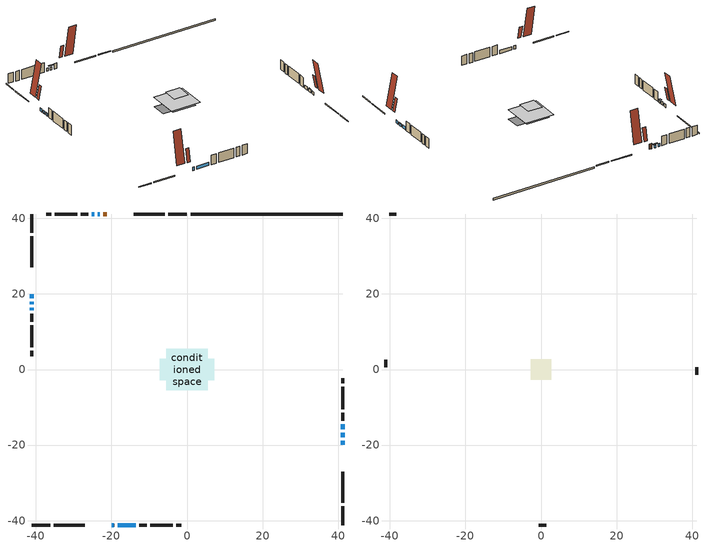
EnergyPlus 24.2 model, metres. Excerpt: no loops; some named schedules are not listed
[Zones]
conditioned space
 floor outside (Floor1 construction): -0.3,-0.3 -0.3,0.3 0.3,0.3 0.3,-0.3 z0.61
 floor adiabatic (Floor3 construction): -4.5,-4.5 -4.5,4.5 4.5,4.5 4.5,-4.5 z0.61
 floor adiabatic (AdiabaticFloorConstruction): -5.54,-5.54 -5.54,5.54 5.54,5.54 5.54,-5.54 z1.83
 floor foundation (Slab1 construction): -7.27,-2.78 -7.27,2.78 7.27,2.78 7.27,-2.78 z0
 wall outside (RimJoist1 construction): 0,41.16 -4.94,41.16 / -41.16,-41.16 -36.23,-41.16 / -41.16,41.16 -41.16,36.23 / 41.16,-41.16 41.16,-36.23 z0.61:0.91
 wall outside (RimJoist2 construction): -5.87,41.16 -14.05,41.16 / -35.3,-41.16 -27.11,-41.16 / -41.16,35.3 -41.16,27.11 / 41.16,-35.3 41.16,-27.11 z0.61:0.91
 wall outside (AdiabaticWallConstruction 1): -21.19,41.16 -22.13,41.16 z0.61:2.64
 wall outside (AdiabaticWallConstruction): -19.98,-41.16 -19.32,-41.16 / 41.16,-19.98 41.16,-18.91 / -41.16,19.98 -41.16,18.91 / -24.6,41.16 -25.19,41.16 / -18.4,-41.16 -13.59,-41.16 / 41.16,-15.83 41.16,-14.44 / -41.16,17.98 -41.16,17.23 z0.61:1.83; -23.06,41.16 -23.67,41.16 / 41.16,-17.98 41.16,-16.76 / -41.16,16.3 -41.16,15.69 z0.61:1.68
 wall outside (Wall1 construction): -26.12,41.16 -28.18,41.16 / -12.66,-41.16 -10.61,-41.16 / -41.16,14.76 -41.16,12.7 / 41.16,-13.51 41.16,-11.45 z0.61:4.27
 wall outside (Wall2 construction): -29.11,41.16 -35.03,41.16 / -9.68,-41.16 -3.75,-41.16 / -41.16,11.77 -41.16,5.85 / 41.16,-10.52 41.16,-4.6 z0.61:4.27
 wall outside (Wall3 construction): -35.96,41.16 -37.32,41.16 / -2.82,-41.16 -1.46,-41.16 / -41.16,4.92 -41.16,3.56 / 41.16,-3.67 41.16,-2.3 z0.61:4.27
 wall foundation (FoundationWall1 construction): 41.16,41.16 0.93,41.16 z0:0.61
 window (WindowConstruction 8): -19.98,-41.16 -19.32,-41.16 z0.61:1.83
 window (WindowConstruction 5): -23.06,41.16 -23.67,41.16 z0.61:1.68
 window (WindowConstruction 6): 41.16,-19.98 41.16,-18.91 z0.61:1.83
 window (WindowConstruction 7): -41.16,19.98 -41.16,18.91 z0.61:1.83
 window (WindowConstruction 9): -24.6,41.16 -25.19,41.16 z0.61:1.83
 window (WindowConstruction): -18.4,-41.16 -13.59,-41.16 z0.61:1.83
 window (WindowConstruction 1): 41.16,-17.98 41.16,-16.76 z0.61:1.68
 window (WindowConstruction 2): 41.16,-15.83 41.16,-14.44 z0.61:1.83
 window (WindowConstruction 3): -41.16,17.98 -41.16,17.23 z0.61:1.83
 window (WindowConstruction 4): -41.16,16.3 -41.16,15.69 z0.61:1.68
 door (Door): -21.19,41.16 -22.13,41.16 z0.61:2.64
 ceiling adiabatic (AdiabaticFloorConstruction): 5.54,-5.54 5.54,5.54 -5.54,5.54 -5.54,-5.54 z1.83
 roof outside (Roof2 construction): -20.26,41.16,4.27 -20.26,40.18,9.18 -19.01,40.18,9.18 -19.01,41.16,4.27; -20.91,-41.16,4.27 -20.91,-40.18,9.18 -22.16,-40.18,9.18 -22.16,-41.16,4.27; -41.16,20.91,4.27 -40.18,20.91,9.18 -40.18,22.16,9.18 -41.16,22.16,4.27; 41.16,-20.91,4.27 40.18,-20.91,9.18 40.18,-22.16,9.18 41.16,-22.16,4.27
attic - vented
 floor to conditioned space (Floor2 construction Reversed): -2.74,-2.74 -2.74,2.74 2.74,2.74 2.74,-2.74 z4.27
 wall outside (Wall4 construction): -38.25,41.16 -40.23,41.16 / -0.53,-41.16 1.45,-41.16 / -41.16,2.63 -41.16,0.65 / 41.16,-1.38 41.16,0.61 z0.61:4.27
 roof outside (Roof1 construction): -18.08,41.16,4.27 -18.08,38.73,16.42 -14.98,38.73,16.42 -14.98,41.16,4.27; -23.09,-41.16,4.27 -23.09,-38.73,16.42 -26.18,-38.73,16.42 -26.18,-41.16,4.27; -41.16,23.09,4.27 -38.73,23.09,16.42 -38.73,26.18,16.42 -41.16,26.18,4.27; 41.16,-23.09,4.27 38.73,-23.09,16.42 38.73,-26.18,16.42 41.16,-26.18,4.27
shading: -24.28,41.16 -22.45,41.16 -22.45,41.46 -24.28,41.46 z2.29; 41.16,-16.7 41.16,-18.04 41.46,-18.04 41.46,-16.7 z1.74; -41.16,15.63 -41.16,16.36 -41.77,16.36 -41.77,15.63 z1.74
[Building]
Building 1: Terrain=Suburbs
[Site:Location]
Windsor AP_ON: Latitude {deg}=42.28; Longitude {deg}=-82.96; Time Zone {hr}=-5; Elevation {m}=190; Keep Site Location Information=Yes
[Site:GroundTemperature:Shallow]
6.34957, 4.46684, 4.31606, 5.20952, 8.79623, 12.3662, 15.4612, 17.4219, 17.5884, 15.9938, 12.9777, 9.51722
[Site:WaterMainsTemperature]
Calculation Method=Schedule; Temperature Schedule=mains temperature schedule
[Material] Roughness=Rough; Thermal Absorptance=0.9
Name | Thickness {m} | Conductivity {W/m-K} | Density {kg/m3} | Specific Heat {J/kg-K} | Solar Absorptance | Visible Absorptance
asphalt or fiberglass shingles | 0.00635 | 0.162714 | 1121.4 | 1465.45 | 0.4 | 0.4
ceiling loosefill ins | 0.338667 | 0.0480833 | 16.02 | 1046.75 | 0.7 | 0.7
ceiling stud and cavity | 0.1397 | 0.190256 | 65.682 | 1177.47 | 0.7 | 0.7
concrete 4.0 in. | 0.1016 | 1.803125 | 2242.8 | 837.4 | 0.7 | 0.7
concrete 8.0 in. | 0.2032 | 1.803125 | 2242.8 | 837.4 | 0.7 | 0.7
door material | 0.04445 | 0.053851 | 512.64 | 1214.23 | 0.7 | 0.7
exterior vertical ins | 0.00202101 | 0.029427 | 32.04 | 1214.23 | 0.7 | 0.7
floor covering | 0.0127 | 0.0433444 | 54.468 | 1339.84 | 0.6 | 0.6
floor covering 1 | 0.0127 | 9.015625 | 54.468 | 1339.84 | 0.6 | 0.6
floor rigid ins | 0.051816 | 0.029427 | 32.04 | 1214.23 | 0.7 | 0.7
floor rigid ins 1; wall rigid ins | 0.512978 | 0.029427 | 32.04 | 1214.23 | 0.7 | 0.7
floor stud and cavity | 0.1397 | 0.426095 | 92.3553 | 1139.71 | 0.7 | 0.7
floor stud and cavity 1 | 0.0889 | 0.340671 | 50.32683 | 1063.81 | 0.7 | 0.7
floor stud and cavity 2 | 0.1397 | 1.75129 | 37.0049 | 1207.88 | 0.7 | 0.7
furniture material conditioned space 1 | 0.1524 | 0.115458 | 640.8 | 1214.23 | 0.6 | 0.6
gypsum board | 0.0127 | 0.160291 | 801 | 837.4 | 0.6 | 0.6
gypsum board 1 | 0.0127 | 0.160291 | 801 | 837.4 | 0.7 | 0.7
osb sheathing 0.5 in. | 0.0127 | 0.115458 | 512.64 | 1214.23 | 0.7 | 0.7
osb sheathing 0.75 in. | 0.01905 | 0.115458 | 512.64 | 1214.23 | 0.7 | 0.7
osb sheathing 2.0 in. | 0.0508 | 0.115458 | 512.64 | 1214.23 | 0.7 | 0.7
rim joist stud and cavity | 0.0508 | 0.0292721 | 125.044 | 1163.47 | 0.6 | 0.6
rim joist stud and cavity 1 | 0.0508 | 0.118991 | 50.32683 | 1063.81 | 0.6 | 0.6
roof stud and cavity | 0.2032 | 0.116333 | 78.34581 | 1123.46 | 0.7 | 0.7
wall stud and cavity | 0.1397 | 0.158996 | 139.0536 | 1170.24 | 0.7 | 0.7
wall stud and cavity 1 | 0.1397 | 0.0934493 | 139.0536 | 1170.24 | 0.7 | 0.7
wall stud and cavity 2 | 0.1397 | 0.102109 | 139.0536 | 1170.24 | 0.7 | 0.7
wall stud and cavity 3 | 0.0889 | 6.9971 | 50.32683 | 1063.81 | 0.6 | 0.6
wall stud and cavity 4 | 0.0889 | 0.380278 | 52.3479 | 1209.89 | 0.7 | 0.7
wall stud and cavity 5 | 0.0889 | 0.391764 | 83.0341 | 1211.67 | 0.7 | 0.7
wood siding | 0.0254 | 0.102417 | 544.68 | 1172.36 | 0.4 | 0.4
wood siding 1 | 0.00254 | 0.102417 | 544.68 | 1172.36 | 0.4 | 0.4
wood siding 2; wood siding 3; wood siding 4 | 0.0254 | 0.102417 | 544.68 | 1172.36 | 0.7 | 0.7
[WindowMaterial:SimpleGlazingSystem]
Name | U-Factor {W/m2-K} | Solar Heat Gain Coefficient
WindowMaterial | 2.83219 | 0.58
WindowMaterial 1 | 2.95426 | 0.45
WindowMaterial 2 | 2.87647 | 0.54
WindowMaterial 3 | 2.9236 | 0.49
WindowMaterial 4 | 2.85376 | 0.59
WindowMaterial 5 | 2.85831 | 0.58
[Construction]
AdiabaticFloorConstruction: floor stud and cavity 2, floor rigid ins 1, osb sheathing 0.75 in., floor covering
AdiabaticWallConstruction: wood siding 3, wall rigid ins, wall stud and cavity 4, gypsum board
AdiabaticWallConstruction 1: wood siding 4, wall rigid ins, wall stud and cavity 4, gypsum board
Door: door material
Floor1 construction: floor stud and cavity, floor rigid ins, osb sheathing 0.75 in., floor covering
Floor2 construction Reversed: gypsum board, ceiling stud and cavity, ceiling loosefill ins
Floor3 construction: floor stud and cavity 1, floor covering 1
FoundationWall1 construction: concrete 8.0 in., gypsum board 1
furniture construction conditioned space 1: furniture material conditioned space 1
PartitionWallConstruction: gypsum board, wall stud and cavity 5, gypsum board
RimJoist1 construction: wood siding 2, osb sheathing 2.0 in., rim joist stud and cavity
RimJoist2 construction: wood siding 2, rim joist stud and cavity 1
Roof1 construction: asphalt or fiberglass shingles
Roof2 construction: asphalt or fiberglass shingles, osb sheathing 0.75 in., roof stud and cavity, gypsum board
Slab1 construction: concrete 4.0 in.
Wall1 construction: wood siding, osb sheathing 0.5 in., wall stud and cavity, gypsum board
Wall2 construction: wood siding, osb sheathing 0.5 in., wall stud and cavity 1, gypsum board
Wall3 construction: wood siding, osb sheathing 0.5 in., wall stud and cavity 2, gypsum board
Wall4 construction: wood siding 1, wall stud and cavity 3
WindowConstruction: WindowMaterial
WindowConstruction 1; WindowConstruction 4; WindowConstruction 5; WindowConstruction 6; WindowConstruction 7: WindowMaterial 1
WindowConstruction 2: WindowMaterial 2
WindowConstruction 3: WindowMaterial 3
WindowConstruction 8: WindowMaterial 4
WindowConstruction 9: WindowMaterial 5
[Zone] Multiplier=1; Part of Total Floor Area=Yes
Name | Volume {m3}
attic - vented | 26.9887
conditioned space | 343.1
[Space]
Name | Zone | Volume {m3}
attic - vented 1 | attic - vented | 26.9887
conditioned space 1 | conditioned space | 343.1
[ZoneInfiltration:EffectiveLeakageArea]
infil attic - vented 1: Zone or Space=attic - vented 1; Schedule=Always On Discrete; Effective Air Leakage Area {cm2}=1337.78; Stack Coefficient=0.0010991; Wind Coefficient=2.23996e-05
[ZoneMixing]
whole house fan mix: Zone or Space=attic - vented; Schedule=Always On Continuous; Design Flow Rate Calculation Method=Flow/Zone; Design Flow Rate {m3/s}=0; Source Zone or Space=conditioned space
[SurfaceProperty:ExposedFoundationPerimeter]
Slab1: Exposed Perimeter Calculation Method=TotalExposedPerimeter; Total Exposed Perimeter {m}=40.235
[InternalMass] Zone or ZoneList=conditioned space; Space or SpaceList=conditioned space 1
Name | Construction | Surface Area {m2}
furniture mass conditioned space 1 | furniture construction conditioned space 1 | 114.036
partition wall mass | PartitionWallConstruction | 204.08
[Lights]
interior lighting: Zone or ZoneList or Space or SpaceList=conditioned space 1; Schedule=interior lighting schedule; Design Level Calculation Method=LightingLevel; Lighting Level {W}=343.2; Return Air Fraction=0; Fraction Radiant=0.6; Fraction Visible=0.2; Fraction Replaceable=1
[People]
occupants: Zone or ZoneList or Space or SpaceList=conditioned space 1; Number of People Schedule=occupants schedule; Number of People Calculation Method=People; Number of People=3; Fraction Radiant=0.314171; Sensible Heat Fraction=0.56303; Activity Level Schedule=occupants activity schedule; Carbon Dioxide Generation Rate {m3/s-W}=0; Enable ASHRAE 55 Comfort Warnings=No; Mean Radiant Temperature Calculation Type=EnclosureAveraged
[ElectricEquipment] Zone or ZoneList or Space or SpaceList=conditioned space 1; Design Level Calculation Method=EquipmentLevel
Name | Schedule | Design Level {W} | Fraction Latent | Fraction Radiant | Fraction Lost
clothes dryer | clothes dryer schedule | 140.772 | 0.015 | 0.081 | 0.85
clothes washer | clothes washer schedule | 32.1985 | 0.03 | 0.162 | 0.7
cooking range | cooking range schedule | 215.147 | 0.08 | 0.432 | 0.2
dishwasher | dishwasher schedule | 66.8632 | 0.3 | 0.18 | 0.4
fridge | fridge schedule | 72.9452 | 0 | 0.6 | 0
mech vent bath fan 0 | mech vent bath fan 0 schedule | 50.2 | 0 | 0 | 1
mech vent bath fan 1 | mech vent bath fan 1 schedule | 50.2 | 0 | 0 | 1
mech vent house fan | mech vent house fan schedule | 0 | 0 | 0 | 1
mech vent house fan cfis | mech vent house fan cfis schedule | 0 | 0 | 0 | 0
misc plug loads | misc plug loads schedule | 494.7 | 0.045 | 0.513 | 0.1
whole house fan | Always On Discrete | 0 | 0 | 0 | 1
[OtherEquipment] Zone or ZoneList or Space or SpaceList=conditioned space 1; Design Level Calculation Method=EquipmentLevel
Name | Fuel Type | Schedule | Design Level {W} | Fraction Latent | Fraction Radiant | Fraction Lost
clothes dryer 1 | Electricity | clothes dryer schedule | 0 | 0.015 | 0.081 | 0.85
cooking range 1 | Electricity | cooking range schedule | 0 | 0.08 | 0.432 | 0.2
general water use latent | None | general water use schedule | 62.594 | 1 | 0 | 0
general water use sensible | None | general water use schedule | -61.6891 | 0 | 0.6 | 0
mech vent house fan latent load | None | Always On Discrete | 0 | 1 | 0 | 0
mech vent house fan sensible load | None | Always On Discrete | 0 | 0 | 0 | 0
water heater energy adjustment1 | NaturalGas | Always On Discrete | 0.01 | 0 | 0 | 1
[ZoneInfiltration:DesignFlowRate] Zone or ZoneList or Space or SpaceList=conditioned space 1; Schedule=Always On Discrete; Design Flow Rate Calculation Method=Flow/Zone; Design Flow Rate {m3/s}=0
infil flow; natural vent flow; whole house fan flow
[Foundation:Kiva]
Foundation Kiva 1: Initial Indoor Air Temperature {C}=18; Wall Height Above Grade {m}=0.609996; Wall Depth Below Slab {m}=0.2032; Custom Block Material Name 1=exterior vertical ins; Custom Block Depth 1 {m}=0.609996; Custom Block X Position 1 {m}=0.2159; Custom Block Z Position 1 {m}=0
[Foundation:Kiva:Settings]
Soil Conductivity {W/m-K}=0.849921; Soil Density {kg/m3}=1842.3; Soil Specific Heat {J/kg-K}=418.7; Ground Solar Absorptivity=0.9; Ground Thermal Absorptivity=0.9; Ground Surface Roughness {m}=0.03; Far-Field Width {m}=40; Deep-Ground Boundary Condition=ZeroFlux; Deep-Ground Depth {m}=40; Minimum Cell Dimension {m}=0.2; Maximum Cell Growth Coefficient=3; Simulation Timestep=Timestep
[Exterior:Lights]
exterior lighting: Schedule=exterior lighting schedule; Design Level {W}=75.6
[Schedule:Constant]
Name | Hourly Value
Always On Continuous; mech vent house fan schedule; mech vent house fan cfis schedule; Always On Discrete | 1
occupants activity schedule | 117.228
fridge schedule | 0
[Schedule:Week:Daily]
interior lighting schedule Week Rule - Jan1-Jan27: interior lighting schedule day, interior lighting schedule day, interior lighting schedule day, interior lighting schedule day, interior lighting schedule day, interior lighting schedule day, interior lighting schedule day, interior lighting schedule default day, interior lighting schedule default day, interior lighting schedule default day, interior lighting schedule default day, interior lighting schedule default day
interior lighting schedule Week Rule - Jan28-Feb3: interior lighting schedule day, interior lighting schedule day, interior lighting schedule day, interior lighting schedule day, interior lighting schedule day 1, interior lighting schedule day 1, interior lighting schedule day 1, interior lighting schedule default day, interior lighting schedule default day, interior lighting schedule default day, interior lighting schedule default day, interior lighting schedule default day
interior lighting schedule Week Rule - Feb4-Feb24: interior lighting schedule day 1, interior lighting schedule day 1, interior lighting schedule day 1, interior lighting schedule day 1, interior lighting schedule day 1, interior lighting schedule day 1, interior lighting schedule day 1, interior lighting schedule default day, interior lighting schedule default day, interior lighting schedule default day, interior lighting schedule default day, interior lighting schedule default day
interior lighting schedule Week Rule - Feb25-Mar3: interior lighting schedule day 1, interior lighting schedule day 1, interior lighting schedule day 1, interior lighting schedule day 1, interior lighting schedule day 2, interior lighting schedule day 2, interior lighting schedule day 2, interior lighting schedule default day, interior lighting schedule default day, interior lighting schedule default day, interior lighting schedule default day, interior lighting schedule default day
interior lighting schedule Week Rule - Mar4-Mar31: interior lighting schedule day 2, interior lighting schedule day 2, interior lighting schedule day 2, interior lighting schedule day 2, interior lighting schedule day 2, interior lighting schedule day 2, interior lighting schedule day 2, interior lighting schedule default day, interior lighting schedule default day, interior lighting schedule default day, interior lighting schedule default day, interior lighting schedule default day
interior lighting schedule Week Rule - Apr1-Apr28: interior lighting schedule day 3, interior lighting schedule day 3, interior lighting schedule day 3, interior lighting schedule day 3, interior lighting schedule day 3, interior lighting schedule day 3, interior lighting schedule day 3, interior lighting schedule default day, interior lighting schedule default day, interior lighting schedule default day, interior lighting schedule default day, interior lighting schedule default day
interior lighting schedule Week Rule - Apr29-May5: interior lighting schedule day 3, interior lighting schedule day 3, interior lighting schedule day 4, interior lighting schedule day 4, interior lighting schedule day 4, interior lighting schedule day 4, interior lighting schedule day 4, interior lighting schedule default day, interior lighting schedule default day, interior lighting schedule default day, interior lighting schedule default day, interior lighting schedule default day
interior lighting schedule Week Rule - May6-May26: interior lighting schedule day 4, interior lighting schedule day 4, interior lighting schedule day 4, interior lighting schedule day 4, interior lighting schedule day 4, interior lighting schedule day 4, interior lighting schedule day 4, interior lighting schedule default day, interior lighting schedule default day, interior lighting schedule default day, interior lighting schedule default day, interior lighting schedule default day
interior lighting schedule Week Rule - May27-Jun2: interior lighting schedule day 4, interior lighting schedule day 4, interior lighting schedule day 4, interior lighting schedule day 4, interior lighting schedule day 4, interior lighting schedule day 5, interior lighting schedule day 5, interior lighting schedule default day, interior lighting schedule default day, interior lighting schedule default day, interior lighting schedule default day, interior lighting schedule default day
interior lighting schedule Week Rule - Jun3-Jun30: interior lighting schedule day 5, interior lighting schedule day 5, interior lighting schedule day 5, interior lighting schedule day 5, interior lighting schedule day 5, interior lighting schedule day 5, interior lighting schedule day 5, interior lighting schedule default day, interior lighting schedule default day, interior lighting schedule default day, interior lighting schedule default day, interior lighting schedule default day
interior lighting schedule Week Rule - Jul1-Jul28: interior lighting schedule day 6, interior lighting schedule day 6, interior lighting schedule day 6, interior lighting schedule day 6, interior lighting schedule day 6, interior lighting schedule day 6, interior lighting schedule day 6, interior lighting schedule default day, interior lighting schedule default day, interior lighting schedule default day, interior lighting schedule default day, interior lighting schedule default day
interior lighting schedule Week Rule - Jul29-Aug4: interior lighting schedule day 6, interior lighting schedule day 6, interior lighting schedule day 6, interior lighting schedule day 7, interior lighting schedule day 7, interior lighting schedule day 7, interior lighting schedule day 7, interior lighting schedule default day, interior lighting schedule default day, interior lighting schedule default day, interior lighting schedule default day, interior lighting schedule default day
interior lighting schedule Week Rule - Aug5-Aug25: interior lighting schedule day 7, interior lighting schedule day 7, interior lighting schedule day 7, interior lighting schedule day 7, interior lighting schedule day 7, interior lighting schedule day 7, interior lighting schedule day 7, interior lighting schedule default day, interior lighting schedule default day, interior lighting schedule default day, interior lighting schedule default day, interior lighting schedule default day
interior lighting schedule Week Rule - Aug26-Sep1: interior lighting schedule day 7, interior lighting schedule day 7, interior lighting schedule day 7, interior lighting schedule day 7, interior lighting schedule day 7, interior lighting schedule day 7, interior lighting schedule day 8, interior lighting schedule default day, interior lighting schedule default day, interior lighting schedule default day, interior lighting schedule default day, interior lighting schedule default day
interior lighting schedule Week Rule - Sep2-Sep29: interior lighting schedule day 8, interior lighting schedule day 8, interior lighting schedule day 8, interior lighting schedule day 8, interior lighting schedule day 8, interior lighting schedule day 8, interior lighting schedule day 8, interior lighting schedule default day, interior lighting schedule default day, interior lighting schedule default day, interior lighting schedule default day, interior lighting schedule default day
interior lighting schedule Week Rule - Sep30-Oct6: interior lighting schedule day 8, interior lighting schedule day 9, interior lighting schedule day 9, interior lighting schedule day 9, interior lighting schedule day 9, interior lighting schedule day 9, interior lighting schedule day 9, interior lighting schedule default day, interior lighting schedule default day, interior lighting schedule default day, interior lighting schedule default day, interior lighting schedule default day
interior lighting schedule Week Rule - Oct7-Oct27: interior lighting schedule day 9, interior lighting schedule day 9, interior lighting schedule day 9, interior lighting schedule day 9, interior lighting schedule day 9, interior lighting schedule day 9, interior lighting schedule day 9, interior lighting schedule default day, interior lighting schedule default day, interior lighting schedule default day, interior lighting schedule default day, interior lighting schedule default day
interior lighting schedule Week Rule - Oct28-Nov3: interior lighting schedule day 9, interior lighting schedule day 9, interior lighting schedule day 9, interior lighting schedule day 9, interior lighting schedule day 10, interior lighting schedule day 10, interior lighting schedule day 10, interior lighting schedule default day, interior lighting schedule default day, interior lighting schedule default day, interior lighting schedule default day, interior lighting schedule default day
interior lighting schedule Week Rule - Nov4-Nov24: interior lighting schedule day 10, interior lighting schedule day 10, interior lighting schedule day 10, interior lighting schedule day 10, interior lighting schedule day 10, interior lighting schedule day 10, interior lighting schedule day 10, interior lighting schedule default day, interior lighting schedule default day, interior lighting schedule default day, interior lighting schedule default day, interior lighting schedule default day
interior lighting schedule Week Rule - Nov25-Dec1: interior lighting schedule day 10, interior lighting schedule day 10, interior lighting schedule day 10, interior lighting schedule day 10, interior lighting schedule day 10, interior lighting schedule day 10, interior lighting schedule day 11, interior lighting schedule default day, interior lighting schedule default day, interior lighting schedule default day, interior lighting schedule default day, interior lighting schedule default day
interior lighting schedule Week Rule - Dec2-Dec31: interior lighting schedule day 11, interior lighting schedule day 11, interior lighting schedule day 11, interior lighting schedule day 11, interior lighting schedule day 11, interior lighting schedule day 11, interior lighting schedule day 11, interior lighting schedule default day, interior lighting schedule default day, interior lighting schedule default day, interior lighting schedule default day, interior lighting schedule default day
occupants schedule Week Rule - Jan1-Dec31: occupants schedule day, occupants schedule day, occupants schedule day, occupants schedule day, occupants schedule day, occupants schedule day, occupants schedule day, occupants schedule default day, occupants schedule default day, occupants schedule default day, occupants schedule default day, occupants schedule default day
clothes dryer schedule Week Rule - Jan1-Dec31: clothes dryer schedule day, clothes dryer schedule day, clothes dryer schedule day, clothes dryer schedule day, clothes dryer schedule day, clothes dryer schedule day, clothes dryer schedule day, clothes dryer schedule default day, clothes dryer schedule default day, clothes dryer schedule default day, clothes dryer schedule default day, clothes dryer schedule default day
clothes washer schedule Week Rule - Jan1-Dec31: clothes washer schedule day, clothes washer schedule day, clothes washer schedule day, clothes washer schedule day, clothes washer schedule day, clothes washer schedule day, clothes washer schedule day, clothes washer schedule default day, clothes washer schedule default day, clothes washer schedule default day, clothes washer schedule default day, clothes washer schedule default day
cooking range schedule Week Rule - Jan1-Dec31: cooking range schedule day, cooking range schedule day, cooking range schedule day, cooking range schedule day, cooking range schedule day, cooking range schedule day, cooking range schedule day, cooking range schedule default day, cooking range schedule default day, cooking range schedule default day, cooking range schedule default day, cooking range schedule default day
dishwasher schedule Week Rule - Jan1-Dec31: dishwasher schedule day, dishwasher schedule day, dishwasher schedule day, dishwasher schedule day, dishwasher schedule day, dishwasher schedule day, dishwasher schedule day, dishwasher schedule default day, dishwasher schedule default day, dishwasher schedule default day, dishwasher schedule default day, dishwasher schedule default day
mech vent bath fan 0 schedule Week Rule - Jan1-Dec31: mech vent bath fan 0 schedule day, mech vent bath fan 0 schedule day, mech vent bath fan 0 schedule day, mech vent bath fan 0 schedule day, mech vent bath fan 0 schedule day, mech vent bath fan 0 schedule day, mech vent bath fan 0 schedule day, mech vent bath fan 0 schedule default day, mech vent bath fan 0 schedule default day, mech vent bath fan 0 schedule default day, mech vent bath fan 0 schedule default day, mech vent bath fan 0 schedule default day
mech vent bath fan 1 schedule Week Rule - Jan1-Dec31: mech vent bath fan 1 schedule day, mech vent bath fan 1 schedule day, mech vent bath fan 1 schedule day, mech vent bath fan 1 schedule day, mech vent bath fan 1 schedule day, mech vent bath fan 1 schedule day, mech vent bath fan 1 schedule day, mech vent bath fan 1 schedule default day, mech vent bath fan 1 schedule default day, mech vent bath fan 1 schedule default day, mech vent bath fan 1 schedule default day, mech vent bath fan 1 schedule default day
misc plug loads schedule Week Rule - Jan1-Dec31: misc plug loads schedule day, misc plug loads schedule day, misc plug loads schedule day, misc plug loads schedule day, misc plug loads schedule day, misc plug loads schedule day, misc plug loads schedule day, misc plug loads schedule default day, misc plug loads schedule default day, misc plug loads schedule default day, misc plug loads schedule default day, misc plug loads schedule default day
general water use schedule Week Rule - Jan1-Dec31: general water use schedule day, general water use schedule day, general water use schedule day, general water use schedule day, general water use schedule day, general water use schedule day, general water use schedule day, general water use schedule default day, general water use schedule default day, general water use schedule default day, general water use schedule default day, general water use schedule default day
exterior lighting schedule Week Rule - Jan1-Jan27: exterior lighting schedule day, exterior lighting schedule day, exterior lighting schedule day, exterior lighting schedule day, exterior lighting schedule day, exterior lighting schedule day, exterior lighting schedule day, exterior lighting schedule default day, exterior lighting schedule default day, exterior lighting schedule default day, exterior lighting schedule default day, exterior lighting schedule default day
exterior lighting schedule Week Rule - Jan28-Feb3: exterior lighting schedule day, exterior lighting schedule day, exterior lighting schedule day, exterior lighting schedule day, exterior lighting schedule day 1, exterior lighting schedule day 1, exterior lighting schedule day 1, exterior lighting schedule default day, exterior lighting schedule default day, exterior lighting schedule default day, exterior lighting schedule default day, exterior lighting schedule default day
exterior lighting schedule Week Rule - Feb4-Feb24: exterior lighting schedule day 1, exterior lighting schedule day 1, exterior lighting schedule day 1, exterior lighting schedule day 1, exterior lighting schedule day 1, exterior lighting schedule day 1, exterior lighting schedule day 1, exterior lighting schedule default day, exterior lighting schedule default day, exterior lighting schedule default day, exterior lighting schedule default day, exterior lighting schedule default day
exterior lighting schedule Week Rule - Feb25-Mar3: exterior lighting schedule day 1, exterior lighting schedule day 1, exterior lighting schedule day 1, exterior lighting schedule day 1, exterior lighting schedule day 2, exterior lighting schedule day 2, exterior lighting schedule day 2, exterior lighting schedule default day, exterior lighting schedule default day, exterior lighting schedule default day, exterior lighting schedule default day, exterior lighting schedule default day
exterior lighting schedule Week Rule - Mar4-Mar31: exterior lighting schedule day 2, exterior lighting schedule day 2, exterior lighting schedule day 2, exterior lighting schedule day 2, exterior lighting schedule day 2, exterior lighting schedule day 2, exterior lighting schedule day 2, exterior lighting schedule default day, exterior lighting schedule default day, exterior lighting schedule default day, exterior lighting schedule default day, exterior lighting schedule default day
exterior lighting schedule Week Rule - Apr1-Apr28: exterior lighting schedule day 3, exterior lighting schedule day 3, exterior lighting schedule day 3, exterior lighting schedule day 3, exterior lighting schedule day 3, exterior lighting schedule day 3, exterior lighting schedule day 3, exterior lighting schedule default day, exterior lighting schedule default day, exterior lighting schedule default day, exterior lighting schedule default day, exterior lighting schedule default day
exterior lighting schedule Week Rule - Apr29-May5: exterior lighting schedule day 3, exterior lighting schedule day 3, exterior lighting schedule day 4, exterior lighting schedule day 4, exterior lighting schedule day 4, exterior lighting schedule day 4, exterior lighting schedule day 4, exterior lighting schedule default day, exterior lighting schedule default day, exterior lighting schedule default day, exterior lighting schedule default day, exterior lighting schedule default day
exterior lighting schedule Week Rule - May6-May26: exterior lighting schedule day 4, exterior lighting schedule day 4, exterior lighting schedule day 4, exterior lighting schedule day 4, exterior lighting schedule day 4, exterior lighting schedule day 4, exterior lighting schedule day 4, exterior lighting schedule default day, exterior lighting schedule default day, exterior lighting schedule default day, exterior lighting schedule default day, exterior lighting schedule default day
exterior lighting schedule Week Rule - May27-Jun2: exterior lighting schedule day 4, exterior lighting schedule day 4, exterior lighting schedule day 4, exterior lighting schedule day 4, exterior lighting schedule day 4, exterior lighting schedule day 5, exterior lighting schedule day 5, exterior lighting schedule default day, exterior lighting schedule default day, exterior lighting schedule default day, exterior lighting schedule default day, exterior lighting schedule default day
exterior lighting schedule Week Rule - Jun3-Jun30: exterior lighting schedule day 5, exterior lighting schedule day 5, exterior lighting schedule day 5, exterior lighting schedule day 5, exterior lighting schedule day 5, exterior lighting schedule day 5, exterior lighting schedule day 5, exterior lighting schedule default day, exterior lighting schedule default day, exterior lighting schedule default day, exterior lighting schedule default day, exterior lighting schedule default day
exterior lighting schedule Week Rule - Jul1-Jul28: exterior lighting schedule day 6, exterior lighting schedule day 6, exterior lighting schedule day 6, exterior lighting schedule day 6, exterior lighting schedule day 6, exterior lighting schedule day 6, exterior lighting schedule day 6, exterior lighting schedule default day, exterior lighting schedule default day, exterior lighting schedule default day, exterior lighting schedule default day, exterior lighting schedule default day
exterior lighting schedule Week Rule - Jul29-Aug4: exterior lighting schedule day 6, exterior lighting schedule day 6, exterior lighting schedule day 6, exterior lighting schedule day 7, exterior lighting schedule day 7, exterior lighting schedule day 7, exterior lighting schedule day 7, exterior lighting schedule default day, exterior lighting schedule default day, exterior lighting schedule default day, exterior lighting schedule default day, exterior lighting schedule default day
exterior lighting schedule Week Rule - Aug5-Aug25: exterior lighting schedule day 7, exterior lighting schedule day 7, exterior lighting schedule day 7, exterior lighting schedule day 7, exterior lighting schedule day 7, exterior lighting schedule day 7, exterior lighting schedule day 7, exterior lighting schedule default day, exterior lighting schedule default day, exterior lighting schedule default day, exterior lighting schedule default day, exterior lighting schedule default day
exterior lighting schedule Week Rule - Aug26-Sep1: exterior lighting schedule day 7, exterior lighting schedule day 7, exterior lighting schedule day 7, exterior lighting schedule day 7, exterior lighting schedule day 7, exterior lighting schedule day 7, exterior lighting schedule day 8, exterior lighting schedule default day, exterior lighting schedule default day, exterior lighting schedule default day, exterior lighting schedule default day, exterior lighting schedule default day
exterior lighting schedule Week Rule - Sep2-Sep29: exterior lighting schedule day 8, exterior lighting schedule day 8, exterior lighting schedule day 8, exterior lighting schedule day 8, exterior lighting schedule day 8, exterior lighting schedule day 8, exterior lighting schedule day 8, exterior lighting schedule default day, exterior lighting schedule default day, exterior lighting schedule default day, exterior lighting schedule default day, exterior lighting schedule default day
exterior lighting schedule Week Rule - Sep30-Oct6: exterior lighting schedule day 8, exterior lighting schedule day 9, exterior lighting schedule day 9, exterior lighting schedule day 9, exterior lighting schedule day 9, exterior lighting schedule day 9, exterior lighting schedule day 9, exterior lighting schedule default day, exterior lighting schedule default day, exterior lighting schedule default day, exterior lighting schedule default day, exterior lighting schedule default day
exterior lighting schedule Week Rule - Oct7-Oct27: exterior lighting schedule day 9, exterior lighting schedule day 9, exterior lighting schedule day 9, exterior lighting schedule day 9, exterior lighting schedule day 9, exterior lighting schedule day 9, exterior lighting schedule day 9, exterior lighting schedule default day, exterior lighting schedule default day, exterior lighting schedule default day, exterior lighting schedule default day, exterior lighting schedule default day
[Schedule:Year]
interior lighting schedule: interior lighting schedule Week Rule - Jan1-Jan27, 1, 1, 1, 27, interior lighting schedule Week Rule - Jan28-Feb3, 1, 28, 2, 3, interior lighting schedule Week Rule - Feb4-Feb24, 2, 4, 2, 24, interior lighting schedule Week Rule - Feb25-Mar3, 2, 25, 3, 3, interior lighting schedule Week Rule - Mar4-Mar31, 3, 4, 3, 31, interior lighting schedule Week Rule - Apr1-Apr28, 4, 1, 4, 28, interior lighting schedule Week Rule - Apr29-May5, 4, 29, 5, 5, interior lighting schedule Week Rule - May6-May26, 5, 6, 5, 26, interior lighting schedule Week Rule - May27-Jun2, 5, 27, 6, 2, interior lighting schedule Week Rule - Jun3-Jun30, 6, 3, 6, 30, interior lighting schedule Week Rule - Jul1-Jul28, 7, 1, 7, 28, interior lighting schedule Week Rule - Jul29-Aug4, 7, 29, 8, 4, interior lighting schedule Week Rule - Aug5-Aug25, 8, 5, 8, 25, interior lighting schedule Week Rule - Aug26-Sep1, 8, 26, 9, 1, interior lighting schedule Week Rule - Sep2-Sep29, 9, 2, 9, 29, interior lighting schedule Week Rule - Sep30-Oct6, 9, 30, 10, 6, interior lighting schedule Week Rule - Oct7-Oct27, 10, 7, 10, 27, interior lighting schedule Week Rule - Oct28-Nov3, 10, 28, 11, 3, interior lighting schedule Week Rule - Nov4-Nov24, 11, 4, 11, 24, interior lighting schedule Week Rule - Nov25-Dec1, 11, 25, 12, 1, interior lighting schedule Week Rule - Dec2-Dec31, 12, 2, 12, 31
occupants schedule: occupants schedule Week Rule - Jan1-Dec31, 1, 1, 12, 31
clothes dryer schedule: clothes dryer schedule Week Rule - Jan1-Dec31, 1, 1, 12, 31
clothes washer schedule: clothes washer schedule Week Rule - Jan1-Dec31, 1, 1, 12, 31
cooking range schedule: cooking range schedule Week Rule - Jan1-Dec31, 1, 1, 12, 31
dishwasher schedule: dishwasher schedule Week Rule - Jan1-Dec31, 1, 1, 12, 31
mech vent bath fan 0 schedule: mech vent bath fan 0 schedule Week Rule - Jan1-Dec31, 1, 1, 12, 31
mech vent bath fan 1 schedule: mech vent bath fan 1 schedule Week Rule - Jan1-Dec31, 1, 1, 12, 31
misc plug loads schedule: misc plug loads schedule Week Rule - Jan1-Dec31, 1, 1, 12, 31
general water use schedule: general water use schedule Week Rule - Jan1-Dec31, 1, 1, 12, 31
exterior lighting schedule: exterior lighting schedule Week Rule - Jan1-Jan27, 1, 1, 1, 27, exterior lighting schedule Week Rule - Jan28-Feb3, 1, 28, 2, 3, exterior lighting schedule Week Rule - Feb4-Feb24, 2, 4, 2, 24, exterior lighting schedule Week Rule - Feb25-Mar3, 2, 25, 3, 3, exterior lighting schedule Week Rule - Mar4-Mar31, 3, 4, 3, 31, exterior lighting schedule Week Rule - Apr1-Apr28, 4, 1, 4, 28, exterior lighting schedule Week Rule - Apr29-May5, 4, 29, 5, 5, exterior lighting schedule Week Rule - May6-May26, 5, 6, 5, 26, exterior lighting schedule Week Rule - May27-Jun2, 5, 27, 6, 2, exterior lighting schedule Week Rule - Jun3-Jun30, 6, 3, 6, 30, exterior lighting schedule Week Rule - Jul1-Jul28, 7, 1, 7, 28, exterior lighting schedule Week Rule - Jul29-Aug4, 7, 29, 8, 4, exterior lighting schedule Week Rule - Aug5-Aug25, 8, 5, 8, 25, exterior lighting schedule Week Rule - Aug26-Sep1, 8, 26, 9, 1, exterior lighting schedule Week Rule - Sep2-Sep29, 9, 2, 9, 29, exterior lighting schedule Week Rule - Sep30-Oct6, 9, 30, 10, 6, exterior lighting schedule Week Rule - Oct7-Oct27, 10, 7, 10, 27, exterior lighting schedule Week Rule - Oct28-Nov3, 10, 28, 11, 3, exterior lighting schedule Week Rule - Nov4-Nov24, 11, 4, 11, 24, exterior lighting schedule Week Rule - Nov25-Dec1, 11, 25, 12, 1, exterior lighting schedule Week Rule - Dec2-Dec31, 12, 2, 12, 31
[Schedule:Compact]
mains temperature schedule: Through: 01/01, For: AllDays, Until: 24:00, 9.71556, Through: 01/02, For: AllDays, Until: 24:00, 9.65056, Through: 01/03, For: AllDays, Until: 24:00, 9.58667, Through: 01/04, For: AllDays, Until: 24:00, 9.52389, Through: 01/05, For: AllDays, Until: 24:00, 9.46278, Through: 01/06, For: AllDays, Until: 24:00, 9.40278, Through: 01/07, For: AllDays, Until: 24:00, 9.34444, Through: 01/08, For: AllDays, Until: 24:00, 9.28778, Through: 01/09, For: AllDays, Until: 24:00, 9.23222, Through: 01/10, For: AllDays, Until: 24:00, 9.17778, Through: 01/11, For: AllDays, Until: 24:00, 9.125, Through: 01/12, For: AllDays, Until: 24:00, 9.07389, Through: 01/13, For: AllDays, Until: 24:00, 9.02444, Through: 01/14, For: AllDays, Until: 24:00, 8.97611, Through: 01/15, For: AllDays, Until: 24:00, 8.92944, Through: 01/16, For: AllDays, Until: 24:00, 8.88444, Through: 01/17, For: AllDays, Until: 24:00, 8.84056, Through: 01/18, For: AllDays, Until: 24:00, 8.79889, Through: 01/19, For: AllDays, Until: 24:00, 8.75833, Through: 01/20, For: AllDays, Until: 24:00, 8.71944, Through: 01/21, For: AllDays, Until: 24:00, 8.68222, Through: 01/22, For: AllDays, Until: 24:00, 8.64667, Through: 01/23, For: AllDays, Until: 24:00, 8.61222, Through: 01/24, For: AllDays, Until: 24:00, 8.58, Through: 01/25, For: AllDays, Until: 24:00, 8.54944, Through: 01/26, For: AllDays, Until: 24:00, 8.52, Through: 01/27, For: AllDays, Until: 24:00, 8.49278, Through: 01/28, For: AllDays, Until: 24:00, 8.46722, Through: 01/29, For: AllDays, Until: 24:00, 8.44278, Through: 01/30, For: AllDays, Until: 24:00, 8.42056, Through: 01/31, For: AllDays, Until: 24:00, 8.39944, Through: 02/01, For: AllDays, Until: 24:00, 8.38056, Through: 02/02, For: AllDays, Until: 24:00, 8.36333, Through: 02/03, For: AllDays, Until: 24:00, 8.34778, Through: 02/04, For: AllDays, Until: 24:00, 8.33389, Through: 02/05, For: AllDays, Until: 24:00, 8.32167, Through: 02/06, For: AllDays, Until: 24:00, 8.31111, Through: 02/07, For: AllDays, Until: 24:00, 8.30222, Through: 02/08, For: AllDays, Until: 24:00, 8.295, Through: 02/09, For: AllDays, Until: 24:00, 8.29, Through: 02/10, For: AllDays, Until: 24:00, 8.28611, Through: 02/11, For: AllDays, Until: 24:00, 8.28444, Through: 02/12, For: AllDays, Until: 24:00, 8.28444, Through: 02/13, For: AllDays, Until: 24:00, 8.28611, Through: 02/14, For: AllDays, Until: 24:00, 8.28889, Through: 02/15, For: AllDays, Until: 24:00, 8.29444, Through: 02/16, For: AllDays, Until: 24:00, 8.30111, Through: 02/17, For: AllDays, Until: 24:00, 8.30944, Through: 02/18, For: AllDays, Until: 24:00, 8.31944, Through: 02/19, For: AllDays, Until: 24:00, 8.33167, Through: 02/20, For: AllDays, Until: 24:00, 8.345, Through: 02/21, For: AllDays, Until: 24:00, 8.36056, Through: 02/22, For: AllDays, Until: 24:00, 8.37778, Through: 02/23, For: AllDays, Until: 24:00, 8.39611, Through: 02/24, For: AllDays, Until: 24:00, 8.41667, Through: 02/25, For: AllDays, Until: 24:00, 8.43889, Through: 02/26, For: AllDays, Until: 24:00, 8.46278, Through: 02/27, For: AllDays, Until: 24:00, 8.48833, Through: 02/28, For: AllDays, Until: 24:00, 8.51556, Through: 03/01, For: AllDays, Until: 24:00, 8.54444, Through: 03/02, For: AllDays, Until: 24:00, 8.575, Through: 03/03, For: AllDays, Until: 24:00, 8.60667, Through: 03/04, For: AllDays, Until: 24:00, 8.64056, Through: 03/05, For: AllDays, Until: 24:00, 8.67611, Through: 03/06, For: AllDays, Until: 24:00, 8.71278, Through: 03/07, For: AllDays, Until: 24:00, 8.75167, Through: 03/08, For: AllDays, Until: 24:00, 8.79167, Through: 03/09, For: AllDays, Until: 24:00, 8.83333, Through: 03/10, For: AllDays, Until: 24:00, 8.87667, Through: 03/11, For: AllDays, Until: 24:00, 8.92167, Through: 03/12, For: AllDays, Until: 24:00, 8.96833, Through: 03/13, For: AllDays, Until: 24:00, 9.01611, Through: 03/14, For: AllDays, Until: 24:00, 9.06556, Through: 03/15, For: AllDays, Until: 24:00, 9.11667, Through: 03/16, For: AllDays, Until: 24:00, 9.16889, Through: 03/17, For: AllDays, Until: 24:00, 9.22278, Through: 03/18, For: AllDays, Until: 24:00, 9.27833, Through: 03/19, For: AllDays, Until: 24:00, 9.335, Through: 03/20, For: AllDays, Until: 24:00, 9.39333, Through: 03/21, For: AllDays, Until: 24:00, 9.45278, Through: 03/22, For: AllDays, Until: 24:00, 9.51389, Through: 03/23, For: AllDays, Until: 24:00, 9.57611, Through: 03/24, For: AllDays, Until: 24:00, 9.64, Through: 03/25, For: AllDays, Until: 24:00, 9.705, Through: 03/26, For: AllDays, Until: 24:00, 9.77111, Through: 03/27, For: AllDays, Until: 24:00, 9.83889, Through: 03/28, For: AllDays, Until: 24:00, 9.90778, Through: 03/29, For: AllDays, Until: 24:00, 9.97778, Through: 03/30, For: AllDays, Until: 24:00, 10.0489, Through: 03/31, For: AllDays, Until: 24:00, 10.1217, Through: 04/01, For: AllDays, Until: 24:00, 10.1956, Through: 04/02, For: AllDays, Until: 24:00, 10.2706, Through: 04/03, For: AllDays, Until: 24:00, 10.3461, Through: 04/04, For: AllDays, Until: 24:00, 10.4233, Through: 04/05, For: AllDays, Until: 24:00, 10.5017, Through: 04/06, For: AllDays, Until: 24:00, 10.5811, Through: 04/07, For: AllDays, Until: 24:00, 10.6617, Through: 04/08, For: AllDays, Until: 24:00, 10.7428, Through: 04/09, For: AllDays, Until: 24:00, 10.825, Through: 04/10, For: AllDays, Until: 24:00, 10.9089, Through: 04/11, For: AllDays, Until: 24:00, 10.9928, Through: 04/12, For: AllDays, Until: 24:00, 11.0783, Through: 04/13, For: AllDays, Until: 24:00, 11.1644, Through: 04/14, For: AllDays, Until: 24:00, 11.2517, Through: 04/15, For: AllDays, Until: 24:00, 11.3394, Through: 04/16, For: AllDays, Until: 24:00, 11.4278, Through: 04/17, For: AllDays, Until: 24:00, 11.5178, Through: 04/18, For: AllDays, Until: 24:00, 11.6078, Through: 04/19, For: AllDays, Until: 24:00, 11.6989, Through: 04/20, For: AllDays, Until: 24:00, 11.7906, Through: 04/21, For: AllDays, Until: 24:00, 11.8828, Through: 04/22, For: AllDays, Until: 24:00, 11.9761, Through: 04/23, For: AllDays, Until: 24:00, 12.07, Through: 04/24, For: AllDays, Until: 24:00, 12.1639, Through: 04/25, For: AllDays, Until: 24:00, 12.2589, Through: 04/26, For: AllDays, Until: 24:00, 12.3544, Through: 04/27, For: AllDays, Until: 24:00, 12.4506, Through: 04/28, For: AllDays, Until: 24:00, 12.5472, Through: 04/29, For: AllDays, Until: 24:00, 12.6439, Through: 04/30, For: AllDays, Until: 24:00, 12.7411, Through: 05/01, For: AllDays, Until: 24:00, 12.8389, Through: 05/02, For: AllDays, Until: 24:00, 12.9372, Through: 05/03, For: AllDays, Until: 24:00, 13.0356, Through: 05/04, For: AllDays, Until: 24:00, 13.1344, Through: 05/05, For: AllDays, Until: 24:00, 13.2339, Through: 05/06, For: AllDays, Until: 24:00, 13.3333, Through: 05/07, For: AllDays, Until: 24:00, 13.4328, Through: 05/08, For: AllDays, Until: 24:00, 13.5328, Through: 05/09, For: AllDays, Until: 24:00, 13.6328, Through: 05/10, For: AllDays, Until: 24:00, 13.7328, Through: 05/11, For: AllDays, Until: 24:00, 13.8328, Through: 05/12, For: AllDays, Until: 24:00, 13.9333, Through: 05/13, For: AllDays, Until: 24:00, 14.0339, Through: 05/14, For: AllDays, Until: 24:00, 14.1344, Through: 05/15, For: AllDays, Until: 24:00, 14.2344, Through: 05/16, For: AllDays, Until: 24:00, 14.335, Through: 05/17, For: AllDays, Until: 24:00, 14.4356, Through: 05/18, For: AllDays, Until: 24:00, 14.5356, Through: 05/19, For: AllDays, Until: 24:00, 14.6356, Through: 05/20, For: AllDays, Until: 24:00, 14.7356, Through: 05/21, For: AllDays, Until: 24:00, 14.8356, Through: 05/22, For: AllDays, Until: 24:00, 14.935, Through: 05/23, For: AllDays, Until: 24:00, 15.0344, Through: 05/24, For: AllDays, Until: 24:00, 15.1333, Through: 05/25, For: AllDays, Until: 24:00, 15.2322, Through: 05/26, For: AllDays, Until: 24:00, 15.3306, Through: 05/27, For: AllDays, Until: 24:00, 15.4283, Through: 05/28, For: AllDays, Until: 24:00, 15.5261, Through: 05/29, For: AllDays, Until: 24:00, 15.6233, Through: 05/30, For: AllDays, Until: 24:00, 15.7206, Through: 05/31, For: AllDays, Until: 24:00, 15.8167, Through: 06/01, For: AllDays, Until: 24:00, 15.9128, Through: 06/02, For: AllDays, Until: 24:00, 16.0078, Through: 06/03, For: AllDays, Until: 24:00, 16.1028, Through: 06/04, For: AllDays, Until: 24:00, 16.1967, Through: 06/05, For: AllDays, Until: 24:00, 16.2906, Through: 06/06, For: AllDays, Until: 24:00, 16.3833, Through: 06/07, For: AllDays, Until: 24:00, 16.4756, Through: 06/08, For: AllDays, Until: 24:00, 16.5672, Through: 06/09, For: AllDays, Until: 24:00, 16.6578, Through: 06/10, For: AllDays, Until: 24:00, 16.7478, Through: 06/11, For: AllDays, Until: 24:00, 16.8372, Through: 06/12, For: AllDays, Until: 24:00, 16.9256, Through: 06/13, For: AllDays, Until: 24:00, 17.0133, Through: 06/14, For: AllDays, Until: 24:00, 17.1, Through: 06/15, For: AllDays, Until: 24:00, 17.1861, Through: 06/16, For: AllDays, Until: 24:00, 17.2711, Through: 06/17, For: AllDays, Until: 24:00, 17.355, Through: 06/18, For: AllDays, Until: 24:00, 17.4383, Through: 06/19, For: AllDays, Until: 24:00, 17.5206, Through: 06/20, For: AllDays, Until: 24:00, 17.6017, Through: 06/21, For: AllDays, Until: 24:00, 17.6817, Through: 06/22, For: AllDays, Until: 24:00, 17.7606, Through: 06/23, For: AllDays, Until: 24:00, 17.8383, Through: 06/24, For: AllDays, Until: 24:00, 17.9156, Through: 06/25, For: AllDays, Until: 24:00, 17.9911, Through: 06/26, For: AllDays, Until: 24:00, 18.0656, Through: 06/27, For: AllDays, Until: 24:00, 18.1389, Through: 06/28, For: AllDays, Until: 24:00, 18.2111, Through: 06/29, For: AllDays, Until: 24:00, 18.2822, Through: 06/30, For: AllDays, Until: 24:00, 18.3522, Through: 07/01, For: AllDays, Until: 24:00, 18.4206, Through: 07/02, For: AllDays, Until: 24:00, 18.4878, Through: 07/03, For: AllDays, Until: 24:00, 18.5539, Through: 07/04, For: AllDays, Until: 24:00, 18.6183, Through: 07/05, For: AllDays, Until: 24:00, 18.6817, Through: 07/06, For: AllDays, Until: 24:00, 18.7439, Through: 07/07, For: AllDays, Until: 24:00, 18.8044, Through: 07/08, For: AllDays, Until: 24:00, 18.8639, Through: 07/09, For: AllDays, Until: 24:00, 18.9217, Through: 07/10, For: AllDays, Until: 24:00, 18.9778, Through: 07/11, For: AllDays, Until: 24:00, 19.0328, Through: 07/12, For: AllDays, Until: 24:00, 19.0861, Through: 07/13, For: AllDays, Until: 24:00, 19.1383, Through: 07/14, For: AllDays, Until: 24:00, 19.1889, Through: 07/15, For: AllDays, Until: 24:00, 19.2378, Through: 07/16, For: AllDays, Until: 24:00, 19.2856, Through: 07/17, For: AllDays, Until: 24:00, 19.3311, Through: 07/18, For: AllDays, Until: 24:00, 19.3761, Through: 07/19, For: AllDays, Until: 24:00, 19.4189, Through: 07/20, For: AllDays, Until: 24:00, 19.46, Through: 07/21, For: AllDays, Until: 24:00, 19.5, Through: 07/22, For: AllDays, Until: 24:00, 19.5378, Through: 07/23, For: AllDays, Until: 24:00, 19.5744, Through: 07/24, For: AllDays, Until: 24:00, 19.6094, Through: 07/25, For: AllDays, Until: 24:00, 19.6428, Through: 07/26, For: AllDays, Until: 24:00, 19.6744, Through: 07/27, For: AllDays, Until: 24:00, 19.7044, Through: 07/28, For: AllDays, Until: 24:00, 19.7328, Through: 07/29, For: AllDays, Until: 24:00, 19.7594, Through: 07/30, For: AllDays, Until: 24:00, 19.7844, Through: 07/31, For: AllDays, Until: 24:00, 19.8078, Through: 08/01, For: AllDays, Until: 24:00, 19.8294, Through: 08/02, For: AllDays, Until: 24:00, 19.8494, Through: 08/03, For: AllDays, Until: 24:00, 19.8678, Through: 08/04, For: AllDays, Until: 24:00, 19.8844, Through: 08/05, For: AllDays, Until: 24:00, 19.8994, Through: 08/06, For: AllDays, Until: 24:00, 19.9122, Through: 08/07, For: AllDays, Until: 24:00, 19.9239, Through: 08/08, For: AllDays, Until: 24:00, 19.9333, Through: 08/09, For: AllDays, Until: 24:00, 19.9417, Through: 08/10, For: AllDays, Until: 24:00, 19.9478, Through: 08/11, For: AllDays, Until: 24:00, 19.9522, Through: 08/12, For: AllDays, Until: 24:00, 19.9556, Through: 08/13, For: AllDays, Until: 24:00, 19.9567, Through: 08/14, For: AllDays, Until: 24:00, 19.9556, Through: 08/15, For: AllDays, Until: 24:00, 19.9533, Through: 08/16, For: AllDays, Until: 24:00, 19.9494, Through: 08/17, For: AllDays, Until: 24:00, 19.9433, Through: 08/18, For: AllDays, Until: 24:00, 19.9361, Through: 08/19, For: AllDays, Until: 24:00, 19.9267, Through: 08/20, For: AllDays, Until: 24:00, 19.9156, Through: 08/21, For: AllDays, Until: 24:00, 19.9033, Through: 08/22, For: AllDays, Until: 24:00, 19.8889, Through: 08/23, For: AllDays, Until: 24:00, 19.8728, Through: 08/24, For: AllDays, Until: 24:00, 19.855, Through: 08/25, For: AllDays, Until: 24:00, 19.835, Through: 08/26, For: AllDays, Until: 24:00, 19.8139, Through: 08/27, For: AllDays, Until: 24:00, 19.7911, Through: 08/28, For: AllDays, Until: 24:00, 19.7667, Through: 08/29, For: AllDays, Until: 24:00, 19.7406, Through: 08/30, For: AllDays, Until: 24:00, 19.7122, Through: 08/31, For: AllDays, Until: 24:00, 19.6828, Through: 09/01, For: AllDays, Until: 24:00, 19.6517, Through: 09/02, For: AllDays, Until: 24:00, 19.6189, Through: 09/03, For: AllDays, Until: 24:00, 19.5844, Through: 09/04, For: AllDays, Until: 24:00, 19.5483, Through: 09/05, For: AllDays, Until: 24:00, 19.5106, Through: 09/06, For: AllDays, Until: 24:00, 19.4711, Through: 09/07, For: AllDays, Until: 24:00, 19.4306, Through: 09/08, For: AllDays, Until: 24:00, 19.3878, Through: 09/09, For: AllDays, Until: 24:00, 19.3439, Through: 09/10, For: AllDays, Until: 24:00, 19.2983, Through: 09/11, For: AllDays, Until: 24:00, 19.2511, Through: 09/12, For: AllDays, Until: 24:00, 19.2028, Through: 09/13, For: AllDays, Until: 24:00, 19.1528, Through: 09/14, For: AllDays, Until: 24:00, 19.1011, Through: 09/15, For: AllDays, Until: 24:00, 19.0478, Through: 09/16, For: AllDays, Until: 24:00, 18.9933, Through: 09/17, For: AllDays, Until: 24:00, 18.9372, Through: 09/18, For: AllDays, Until: 24:00, 18.88, Through: 09/19, For: AllDays, Until: 24:00, 18.8211, Through: 09/20, For: AllDays, Until: 24:00, 18.7611, Through: 09/21, For: AllDays, Until: 24:00, 18.6994, Through: 09/22, For: AllDays, Until: 24:00, 18.6361, Through: 09/23, For: AllDays, Until: 24:00, 18.5722, Through: 09/24, For: AllDays, Until: 24:00, 18.5067, Through: 09/25, For: AllDays, Until: 24:00, 18.4394, Through: 09/26, For: AllDays, Until: 24:00, 18.3711, Through: 09/27, For: AllDays, Until: 24:00, 18.3017, Through: 09/28, For: AllDays, Until: 24:00, 18.2311, Through: 09/29, For: AllDays, Until: 24:00, 18.1594, Through: 09/30, For: AllDays, Until: 24:00, 18.0861, Through: 10/01, For: AllDays, Until: 24:00, 18.0122, Through: 10/02, For: AllDays, Until: 24:00, 17.9367, Through: 10/03, For: AllDays, Until: 24:00, 17.86, Through: 10/04, For: AllDays, Until: 24:00, 17.7822, Through: 10/05, For: AllDays, Until: 24:00, 17.7039, Through: 10/06, For: AllDays, Until: 24:00, 17.6239, Through: 10/07, For: AllDays, Until: 24:00, 17.5428, Through: 10/08, For: AllDays, Until: 24:00, 17.4611, Through: 10/09, For: AllDays, Until: 24:00, 17.3783, Through: 10/10, For: AllDays, Until: 24:00, 17.2944, Through: 10/11, For: AllDays, Until: 24:00, 17.21, Through: 10/12, For: AllDays, Until: 24:00, 17.1239, Through: 10/13, For: AllDays, Until: 24:00, 17.0378, Through: 10/14, For: AllDays, Until: 24:00, 16.95, Through: 10/15, For: AllDays, Until: 24:00, 16.8617, Through: 10/16, For: AllDays, Until: 24:00, 16.7728, Through: 10/17, For: AllDays, Until: 24:00, 16.6828, Through: 10/18, For: AllDays, Until: 24:00, 16.5922, Through: 10/19, For: AllDays, Until: 24:00, 16.5011, Through: 10/20, For: AllDays, Until: 24:00, 16.4089, Through: 10/21, For: AllDays, Until: 24:00, 16.3161, Through: 10/22, For: AllDays, Until: 24:00, 16.2228, Through: 10/23, For: AllDays, Until: 24:00, 16.1289, Through: 10/24, For: AllDays, Until: 24:00, 16.0344, Through: 10/25, For: AllDays, Until: 24:00, 15.9389, Through: 10/26, For: AllDays, Until: 24:00, 15.8433, Through: 10/27, For: AllDays, Until: 24:00, 15.7472, Through: 10/28, For: AllDays, Until: 24:00, 15.6506, Through: 10/29, For: AllDays, Until: 24:00, 15.5533, Through: 10/30, For: AllDays, Until: 24:00, 15.4561, Through: 10/31, For: AllDays, Until: 24:00, 15.3578, Through: 11/01, For: AllDays, Until: 24:00, 15.2594, Through: 11/02, For: AllDays, Until: 24:00, 15.1611, Through: 11/03, For: AllDays, Until: 24:00, 15.0617, Through: 11/04, For: AllDays, Until: 24:00, 14.9628, Through: 11/05, For: AllDays, Until: 24:00, 14.8633, Through: 11/06, For: AllDays, Until: 24:00, 14.7633, Through: 11/07, For: AllDays, Until: 24:00, 14.6633, Through: 11/08, For: AllDays, Until: 24:00, 14.5633, Through: 11/09, For: AllDays, Until: 24:00, 14.4633, Through: 11/10, For: AllDays, Until: 24:00, 14.3628, Through: 11/11, For: AllDays, Until: 24:00, 14.2628, Through: 11/12, For: AllDays, Until: 24:00, 14.1622, Through: 11/13, For: AllDays, Until: 24:00, 14.0617, Through: 11/14, For: AllDays, Until: 24:00, 13.9611, Through: 11/15, For: AllDays, Until: 24:00, 13.8611, Through: 11/16, For: AllDays, Until: 24:00, 13.7606, Through: 11/17, For: AllDays, Until: 24:00, 13.6606, Through: 11/18, For: AllDays, Until: 24:00, 13.5606, Through: 11/19, For: AllDays, Until: 24:00, 13.4606, Through: 11/20, For: AllDays, Until: 24:00, 13.3611, Through: 11/21, For: AllDays, Until: 24:00, 13.2617, Through: 11/22, For: AllDays, Until: 24:00, 13.1622, Through: 11/23, For: AllDays, Until: 24:00, 13.0633, Through: 11/24, For: AllDays, Until: 24:00, 12.9644, Through: 11/25, For: AllDays, Until: 24:00, 12.8661, Through: 11/26, For: AllDays, Until: 24:00, 12.7683, Through: 11/27, For: AllDays, Until: 24:00, 12.6711, Through: 11/28, For: AllDays, Until: 24:00, 12.5739, Through: 11/29, For: AllDays, Until: 24:00, 12.4772, Through: 11/30, For: AllDays, Until: 24:00, 12.3811, Through: 12/01, For: AllDays, Until: 24:00, 12.2856, Through: 12/02, For: AllDays, Until: 24:00, 12.1906, Through: 12/03, For: AllDays, Until: 24:00, 12.0961, Through: 12/04, For: AllDays, Until: 24:00, 12.0022, Through: 12/05, For: AllDays, Until: 24:00, 11.9089, Through: 12/06, For: AllDays, Until: 24:00, 11.8161, Through: 12/07, For: AllDays, Until: 24:00, 11.7244, Through: 12/08, For: AllDays, Until: 24:00, 11.6333, Through: 12/09, For: AllDays, Until: 24:00, 11.5428, Through: 12/10, For: AllDays, Until: 24:00, 11.4528, Through: 12/11, For: AllDays, Until: 24:00, 11.3639, Through: 12/12, For: AllDays, Until: 24:00, 11.2756, Through: 12/13, For: AllDays, Until: 24:00, 11.1883, Through: 12/14, For: AllDays, Until: 24:00, 11.1022, Through: 12/15, For: AllDays, Until: 24:00, 11.0167, Through: 12/16, For: AllDays, Until: 24:00, 10.9322, Through: 12/17, For: AllDays, Until: 24:00, 10.8483, Through: 12/18, For: AllDays, Until: 24:00, 10.7656, Through: 12/19, For: AllDays, Until: 24:00, 10.6839, Through: 12/20, For: AllDays, Until: 24:00, 10.6033, Through: 12/21, For: AllDays, Until: 24:00, 10.5239, Through: 12/22, For: AllDays, Until: 24:00, 10.445, Through: 12/23, For: AllDays, Until: 24:00, 10.3678, Through: 12/24, For: AllDays, Until: 24:00, 10.2911, Through: 12/25, For: AllDays, Until: 24:00, 10.2161, Through: 12/26, For: AllDays, Until: 24:00, 10.1422, Through: 12/27, For: AllDays, Until: 24:00, 10.0689, Through: 12/28, For: AllDays, Until: 24:00, 9.99722, Through: 12/29, For: AllDays, Until: 24:00, 9.92722, Through: 12/30, For: AllDays, Until: 24:00, 9.85778, Through: 12/31, For: AllDays, Until: 24:00, 9.79
